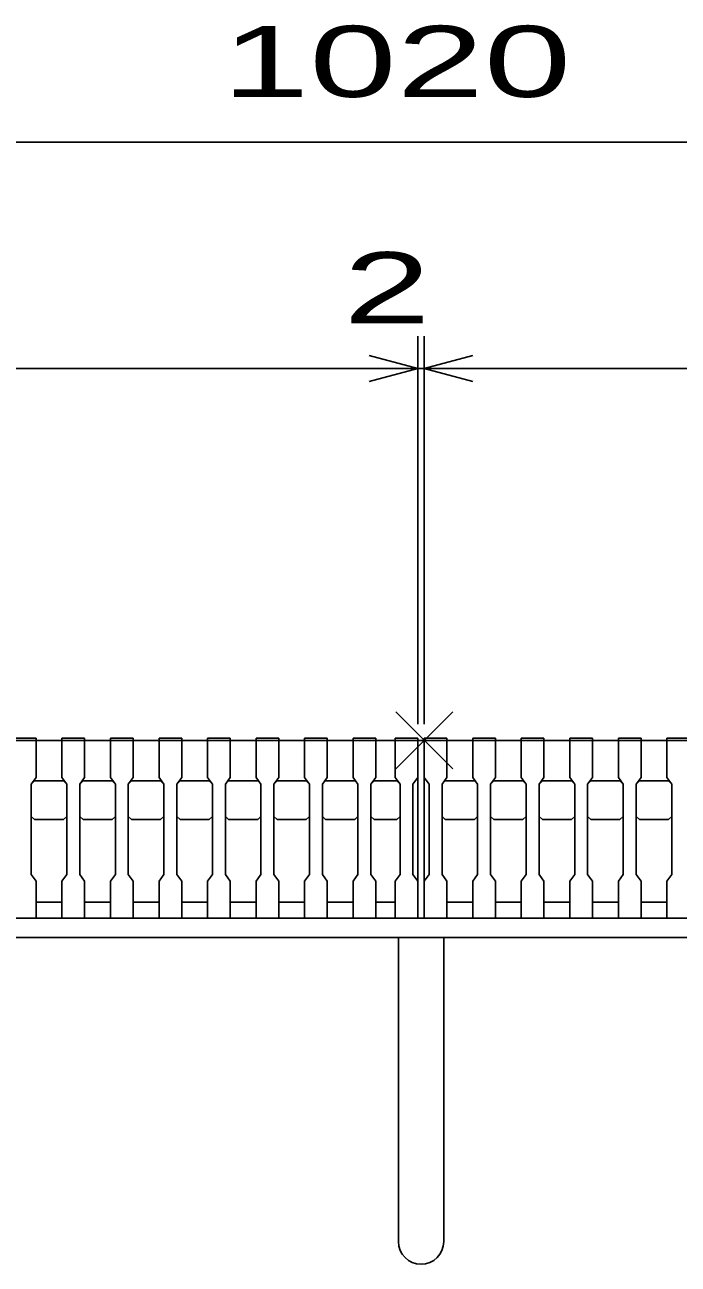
# Model space of a CAD drawing. Units: millimetres, scale not verified. Extents: x -1820 to 1731, y -1282 to 1054.
# Drawn here: x -1043.5 to -841.5, y -849.8 to -466.5 of the extents above; entities that cross this region are included whole.
import ezdxf
from ezdxf.enums import TextEntityAlignment as Align

# ---------------------------------------------------------------- set-up
doc = ezdxf.new("R2010")
doc.units = ezdxf.units.MM
doc.header["$LTSCALE"] = 10
for name, color, linetype, lineweight in [('16', 3, 'Continuous', 25), ('19', 6, 'Continuous', 25), ('22', 2, 'Continuous', 25)]:
    doc.layers.add(name, color=color, linetype=linetype, lineweight=lineweight)
doc.layers.add('17', color=7, linetype='Continuous')
doc.styles.add('ベクトル', font='')
doc.styles.get('ベクトル').set_extended_font_data('ベクトル')

# ---------------------------------------------------------------- blocks, each defined once
blk = doc.blocks.new('x')
at = {"color": 0, "linetype": 'Continuous', "lineweight": -2}
for p, q in [((-0.884, -0.884), (0.884, 0.884)), ((0.884, -0.884), (-0.884, 0.884))]:
    blk.add_line(p, q, dxfattribs=at)

msp = doc.modelspace()

# ---------------------------------------------------------------- linework, layer by layer
at = {"layer": '16'}
for p, q in [((-1422, -687.79), (-922, -687.79)), ((-1047, -687.09), (-1040, -687.09)), ((-1040, -687.79), (-1047, -687.79)), ((-1040, -687.09), (-1040, -687.79)), ((-1040, -699.29), (-1040, -687.79)), ((-1032, -687.79), (-1032, -687.09)), ((-1032, -687.09), (-1025, -687.09)), ((-1032, -687.79), (-1032, -699.29)), ((-1025, -687.79), (-1032, -687.79)), ((-1025, -687.09), (-1025, -687.79)), ((-1025, -699.29), (-1025, -687.79)), ((-1017, -687.79), (-1017, -687.09)), ((-1017, -687.09), (-1010, -687.09)), ((-1017, -687.79), (-1017, -699.29)), ((-1010, -687.79), (-1017, -687.79)), ((-1010, -687.09), (-1010, -687.79)), ((-1010, -699.29), (-1010, -687.79)), ((-1002, -687.79), (-1002, -687.09)), ((-1002, -687.09), (-995, -687.09)), ((-1002, -687.79), (-1002, -699.29)), ((-995, -687.79), (-1002, -687.79)), ((-995, -687.09), (-995, -687.79)), ((-995, -699.29), (-995, -687.79)), ((-987, -687.79), (-987, -687.09)), ((-987, -687.09), (-980, -687.09)), ((-987, -687.79), (-987, -699.29)), ((-980, -687.79), (-987, -687.79)), ((-980, -687.09), (-980, -687.79)), ((-980, -699.29), (-980, -687.79)), ((-972, -687.79), (-972, -687.09)), ((-972, -687.09), (-965, -687.09)), ((-972, -687.79), (-972, -699.29)), ((-965, -687.79), (-972, -687.79)), ((-965, -687.09), (-965, -687.79)), ((-965, -699.29), (-965, -687.79)), ((-957, -687.79), (-957, -687.09)), ((-957, -687.09), (-950, -687.09)), ((-957, -687.79), (-957, -699.29)), ((-950, -687.79), (-957, -687.79)), ((-950, -687.09), (-950, -687.79)), ((-950, -699.29), (-950, -687.79)), ((-942, -687.79), (-942, -687.09)), ((-942, -687.09), (-935, -687.09)), ((-942, -687.79), (-942, -699.29)), ((-935, -687.79), (-942, -687.79)), ((-935, -687.09), (-935, -687.79)), ((-935, -699.29), (-935, -687.79)), ((-929, -687.79), (-929, -687.09)), ((-929, -687.09), (-922, -687.09)), ((-929, -687.79), (-929, -699.29)), ((-922, -687.79), (-929, -687.79)), ((-922, -687.09), (-922, -687.79)), ((-922, -699.29), (-922, -687.79)), ((-922, -737.79), (-922, -687.79)), ((-920, -687.79), (-920, -687.09)), ((-920, -687.09), (-913, -687.09)), ((-920, -687.79), (-920, -699.29)), ((-913, -687.79), (-920, -687.79)), ((-920, -687.79), (-920, -737.79)), ((-920, -687.79), (-420, -687.79)), ((-913, -687.09), (-913, -687.79)), ((-913, -699.29), (-913, -687.79)), ((-905, -687.79), (-905, -687.09)), ((-905, -687.09), (-898, -687.09)), ((-905, -687.79), (-905, -699.29)), ((-898, -687.79), (-905, -687.79)), ((-898, -687.09), (-898, -687.79)), ((-898, -699.29), (-898, -687.79)), ((-890, -687.79), (-890, -687.09)), ((-890, -687.09), (-883, -687.09)), ((-890, -687.79), (-890, -699.29)), ((-883, -687.79), (-890, -687.79)), ((-883, -687.09), (-883, -687.79)), ((-883, -699.29), (-883, -687.79)), ((-875, -687.79), (-875, -687.09)), ((-875, -687.09), (-868, -687.09)), ((-875, -687.79), (-875, -699.29)), ((-868, -687.79), (-875, -687.79)), ((-868, -687.09), (-868, -687.79)), ((-868, -699.29), (-868, -687.79)), ((-860, -687.79), (-860, -687.09)), ((-860, -687.09), (-853, -687.09)), ((-860, -687.79), (-860, -699.29)), ((-853, -687.79), (-860, -687.79)), ((-853, -687.09), (-853, -687.79)), ((-853, -699.29), (-853, -687.79)), ((-845, -687.79), (-845, -687.09)), ((-845, -687.09), (-838, -687.09)), ((-845, -687.79), (-845, -699.29)), ((-838, -687.79), (-845, -687.79)), ((-1041.5, -701.29), (-1040, -699.29)), ((-1041.5, -701.29), (-1040.5, -700.29)), ((-1041.5, -729.29), (-1041.5, -701.29)), ((-1040.5, -700.29), (-1031.5, -700.29)), ((-1032, -699.29), (-1030.5, -701.29)), ((-1031.5, -700.29), (-1030.5, -701.29)), ((-1030.5, -701.29), (-1030.5, -729.29)), ((-1026.5, -701.29), (-1025, -699.29)), ((-1026.5, -701.29), (-1025.5, -700.29)), ((-1026.5, -729.29), (-1026.5, -701.29)), ((-1025.5, -700.29), (-1016.5, -700.29)), ((-1017, -699.29), (-1015.5, -701.29)), ((-1016.5, -700.29), (-1015.5, -701.29)), ((-1015.5, -701.29), (-1015.5, -729.29)), ((-1011.5, -701.29), (-1010, -699.29)), ((-1011.5, -701.29), (-1010.5, -700.29)), ((-1011.5, -729.29), (-1011.5, -701.29)), ((-1010.5, -700.29), (-1001.5, -700.29)), ((-1002, -699.29), (-1000.5, -701.29)), ((-1001.5, -700.29), (-1000.5, -701.29)), ((-1000.5, -701.29), (-1000.5, -729.29)), ((-996.5, -701.29), (-995, -699.29)), ((-996.5, -701.29), (-995.5, -700.29)), ((-996.5, -729.29), (-996.5, -701.29)), ((-995.5, -700.29), (-986.5, -700.29)), ((-987, -699.29), (-985.5, -701.29)), ((-986.5, -700.29), (-985.5, -701.29)), ((-985.5, -701.29), (-985.5, -729.29)), ((-981.5, -701.29), (-980, -699.29)), ((-981.5, -701.29), (-980.5, -700.29)), ((-981.5, -729.29), (-981.5, -701.29)), ((-980.5, -700.29), (-971.5, -700.29)), ((-972, -699.29), (-970.5, -701.29)), ((-971.5, -700.29), (-970.5, -701.29)), ((-970.5, -701.29), (-970.5, -729.29)), ((-966.5, -701.29), (-965, -699.29)), ((-966.5, -701.29), (-965.5, -700.29)), ((-966.5, -729.29), (-966.5, -701.29)), ((-965.5, -700.29), (-956.5, -700.29)), ((-957, -699.29), (-955.5, -701.29)), ((-956.5, -700.29), (-955.5, -701.29)), ((-955.5, -701.29), (-955.5, -729.29)), ((-951.5, -701.29), (-950, -699.29)), ((-951.5, -701.29), (-950.5, -700.29)), ((-951.5, -729.29), (-951.5, -701.29)), ((-950.5, -700.29), (-941.5, -700.29)), ((-942, -699.29), (-940.5, -701.29)), ((-941.5, -700.29), (-940.5, -701.29)), ((-940.5, -701.29), (-940.5, -729.29)), ((-936.5, -701.29), (-935, -699.29)), ((-936.5, -701.29), (-935.5, -700.29)), ((-936.5, -729.29), (-936.5, -701.29)), ((-935.5, -700.29), (-928.5, -700.29)), ((-929, -699.29), (-927.5, -701.29)), ((-928.5, -700.29), (-927.5, -701.29)), ((-927.5, -701.29), (-927.5, -729.29)), ((-923.5, -701.29), (-922, -699.29)), ((-923.5, -729.29), (-923.5, -701.29)), ((-920, -699.29), (-918.5, -701.29)), ((-918.5, -701.29), (-918.5, -729.29)), ((-914.5, -701.29), (-913, -699.29)), ((-914.5, -701.29), (-913.5, -700.29)), ((-914.5, -729.29), (-914.5, -701.29)), ((-913.5, -700.29), (-904.5, -700.29)), ((-905, -699.29), (-903.5, -701.29)), ((-904.5, -700.29), (-903.5, -701.29)), ((-903.5, -701.29), (-903.5, -729.29)), ((-899.5, -701.29), (-898, -699.29)), ((-899.5, -701.29), (-898.5, -700.29)), ((-899.5, -729.29), (-899.5, -701.29)), ((-898.5, -700.29), (-889.5, -700.29)), ((-890, -699.29), (-888.5, -701.29)), ((-889.5, -700.29), (-888.5, -701.29)), ((-888.5, -701.29), (-888.5, -729.29)), ((-884.5, -701.29), (-883, -699.29)), ((-884.5, -701.29), (-883.5, -700.29)), ((-884.5, -729.29), (-884.5, -701.29)), ((-883.5, -700.29), (-874.5, -700.29)), ((-875, -699.29), (-873.5, -701.29)), ((-874.5, -700.29), (-873.5, -701.29)), ((-873.5, -701.29), (-873.5, -729.29)), ((-869.5, -701.29), (-868, -699.29)), ((-869.5, -701.29), (-868.5, -700.29)), ((-869.5, -729.29), (-869.5, -701.29)), ((-868.5, -700.29), (-859.5, -700.29)), ((-860, -699.29), (-858.5, -701.29)), ((-859.5, -700.29), (-858.5, -701.29)), ((-858.5, -701.29), (-858.5, -729.29)), ((-854.5, -701.29), (-853, -699.29)), ((-854.5, -701.29), (-853.5, -700.29)), ((-854.5, -729.29), (-854.5, -701.29)), ((-853.5, -700.29), (-844.5, -700.29)), ((-845, -699.29), (-843.5, -701.29)), ((-844.5, -700.29), (-843.5, -701.29)), ((-843.5, -701.29), (-843.5, -729.29)), ((-1040.5, -712.29), (-1041.5, -711.29)), ((-1031.5, -712.29), (-1040.5, -712.29)), ((-1030.5, -711.29), (-1031.5, -712.29)), ((-1025.5, -712.29), (-1026.5, -711.29)), ((-1016.5, -712.29), (-1025.5, -712.29)), ((-1015.5, -711.29), (-1016.5, -712.29)), ((-1010.5, -712.29), (-1011.5, -711.29)), ((-1001.5, -712.29), (-1010.5, -712.29)), ((-1000.5, -711.29), (-1001.5, -712.29)), ((-995.5, -712.29), (-996.5, -711.29)), ((-986.5, -712.29), (-995.5, -712.29)), ((-985.5, -711.29), (-986.5, -712.29)), ((-980.5, -712.29), (-981.5, -711.29)), ((-971.5, -712.29), (-980.5, -712.29)), ((-970.5, -711.29), (-971.5, -712.29)), ((-965.5, -712.29), (-966.5, -711.29)), ((-956.5, -712.29), (-965.5, -712.29)), ((-955.5, -711.29), (-956.5, -712.29)), ((-950.5, -712.29), (-951.5, -711.29)), ((-941.5, -712.29), (-950.5, -712.29)), ((-940.5, -711.29), (-941.5, -712.29)), ((-935.5, -712.29), (-936.5, -711.29)), ((-928.5, -712.29), (-935.5, -712.29)), ((-927.5, -711.29), (-928.5, -712.29)), ((-913.5, -712.29), (-914.5, -711.29)), ((-904.5, -712.29), (-913.5, -712.29)), ((-903.5, -711.29), (-904.5, -712.29)), ((-898.5, -712.29), (-899.5, -711.29)), ((-889.5, -712.29), (-898.5, -712.29)), ((-888.5, -711.29), (-889.5, -712.29)), ((-883.5, -712.29), (-884.5, -711.29)), ((-874.5, -712.29), (-883.5, -712.29)), ((-873.5, -711.29), (-874.5, -712.29)), ((-868.5, -712.29), (-869.5, -711.29)), ((-859.5, -712.29), (-868.5, -712.29)), ((-858.5, -711.29), (-859.5, -712.29)), ((-853.5, -712.29), (-854.5, -711.29)), ((-844.5, -712.29), (-853.5, -712.29)), ((-843.5, -711.29), (-844.5, -712.29)), ((-1040, -731.29), (-1041.5, -729.29)), ((-1040, -742.79), (-1040, -731.29)), ((-1030.5, -729.29), (-1032, -731.29)), ((-1032, -731.29), (-1032, -742.79)), ((-1025, -731.29), (-1026.5, -729.29)), ((-1025, -742.79), (-1025, -731.29)), ((-1015.5, -729.29), (-1017, -731.29)), ((-1017, -731.29), (-1017, -742.79)), ((-1010, -731.29), (-1011.5, -729.29)), ((-1010, -742.79), (-1010, -731.29)), ((-1000.5, -729.29), (-1002, -731.29)), ((-1002, -731.29), (-1002, -742.79)), ((-995, -731.29), (-996.5, -729.29)), ((-995, -742.79), (-995, -731.29)), ((-985.5, -729.29), (-987, -731.29)), ((-987, -731.29), (-987, -742.79)), ((-980, -731.29), (-981.5, -729.29)), ((-980, -742.79), (-980, -731.29)), ((-970.5, -729.29), (-972, -731.29)), ((-972, -731.29), (-972, -742.79)), ((-965, -731.29), (-966.5, -729.29)), ((-965, -742.79), (-965, -731.29)), ((-955.5, -729.29), (-957, -731.29)), ((-957, -731.29), (-957, -742.79)), ((-950, -731.29), (-951.5, -729.29)), ((-950, -742.79), (-950, -731.29)), ((-940.5, -729.29), (-942, -731.29)), ((-942, -731.29), (-942, -742.79)), ((-935, -731.29), (-936.5, -729.29)), ((-935, -742.79), (-935, -731.29)), ((-927.5, -729.29), (-929, -731.29)), ((-929, -731.29), (-929, -742.79)), ((-922, -731.29), (-923.5, -729.29)), ((-922, -742.79), (-922, -731.29)), ((-918.5, -729.29), (-920, -731.29)), ((-920, -731.29), (-920, -742.79)), ((-913, -731.29), (-914.5, -729.29)), ((-913, -742.79), (-913, -731.29)), ((-903.5, -729.29), (-905, -731.29)), ((-905, -731.29), (-905, -742.79)), ((-898, -731.29), (-899.5, -729.29)), ((-898, -742.79), (-898, -731.29)), ((-888.5, -729.29), (-890, -731.29)), ((-890, -731.29), (-890, -742.79)), ((-883, -731.29), (-884.5, -729.29)), ((-883, -742.79), (-883, -731.29)), ((-873.5, -729.29), (-875, -731.29)), ((-875, -731.29), (-875, -742.79)), ((-868, -731.29), (-869.5, -729.29)), ((-868, -742.79), (-868, -731.29)), ((-858.5, -729.29), (-860, -731.29)), ((-860, -731.29), (-860, -742.79)), ((-853, -731.29), (-854.5, -729.29)), ((-853, -742.79), (-853, -731.29)), ((-843.5, -729.29), (-845, -731.29)), ((-845, -731.29), (-845, -742.79)), ((-1040, -737.79), (-1032, -737.79)), ((-1025, -737.79), (-1017, -737.79)), ((-1010, -737.79), (-1002, -737.79)), ((-995, -737.79), (-987, -737.79)), ((-980, -737.79), (-972, -737.79)), ((-965, -737.79), (-957, -737.79)), ((-950, -737.79), (-942, -737.79)), ((-935, -737.79), (-929, -737.79)), ((-913, -737.79), (-905, -737.79)), ((-898, -737.79), (-890, -737.79)), ((-883, -737.79), (-875, -737.79)), ((-868, -737.79), (-860, -737.79)), ((-853, -737.79), (-845, -737.79)), ((-1047, -742.79), (-1040, -742.79)), ((-1032, -742.79), (-1025, -742.79)), ((-1017, -742.79), (-1010, -742.79)), ((-1002, -742.79), (-995, -742.79)), ((-987, -742.79), (-980, -742.79)), ((-972, -742.79), (-965, -742.79)), ((-957, -742.79), (-950, -742.79)), ((-942, -742.79), (-935, -742.79)), ((-929, -742.79), (-922, -742.79)), ((-920, -742.79), (-913, -742.79)), ((-905, -742.79), (-898, -742.79)), ((-890, -742.79), (-883, -742.79)), ((-875, -742.79), (-868, -742.79)), ((-860, -742.79), (-853, -742.79)), ((-845, -742.79), (-838, -742.79))]:
    msp.add_line(p, q, dxfattribs=at)
at = {"layer": '19'}
for p, q in [((-922, -687.79), (-920, -687.79)), ((-417, -742.79), (-1425, -742.79)), ((-1430, -748.79), (-412, -748.79)), ((-928, -748.79), (-928, -842.79)), ((-914, -842.79), (-914, -748.79))]:
    msp.add_line(p, q, dxfattribs=at)
msp.add_arc((-921, -842.79), 7, 180, 0, dxfattribs=at)
at = {"layer": '22', "color": 4}
for p, q in [((-1431, -502.79), (-411, -502.79)), ((-922, -682.79), (-922, -562.79)), ((-920, -682.79), (-920, -562.79)), ((-922, -572.79), (-937, -568.79)), ((-920, -572.79), (-905, -568.79)), ((-1422, -572.79), (-922, -572.79)), ((-937, -576.79), (-922, -572.79)), ((-922, -572.79), (-920, -572.79)), ((-905, -576.79), (-920, -572.79)), ((-920, -572.79), (-420, -572.79))]:
    msp.add_line(p, q, dxfattribs=at)

# ---------------------------------------------------------------- block references
at = {"layer": '17', "xscale": 10, "yscale": 10}
msp.add_blockref('x', (-920, -687.79), dxfattribs=at)

# ---------------------------------------------------------------- texts
at = {"layer": '22', "style": 'ベクトル', "width": 1.65}
for s, p in [(' 1020 ', (-996, -477.79)), (' 2 ', (-958.5, -547.79))]:
    msp.add_text(s, height=21.99, dxfattribs=at).set_placement(p, align=Align.MIDDLE_LEFT)

doc.saveas('drawing.dxf')
